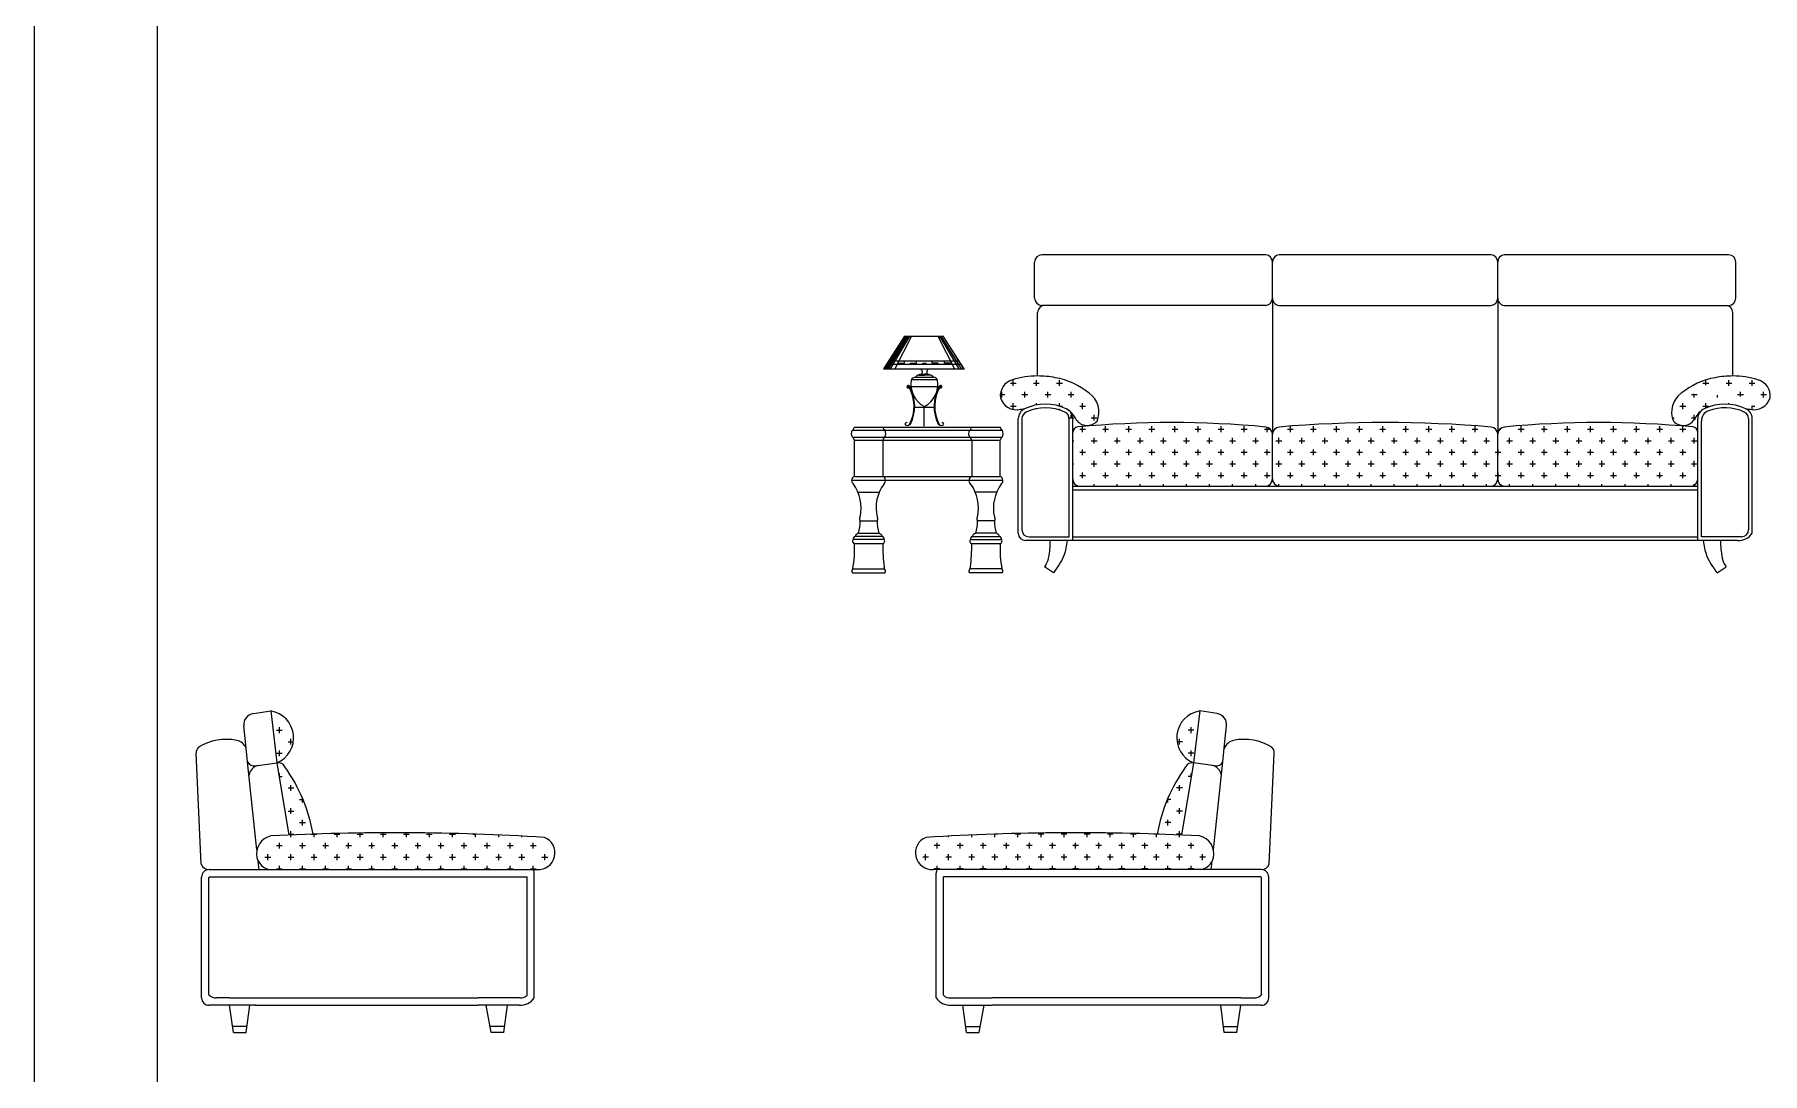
# Model space of a CAD drawing. Header units: inches. Extents: x 11.4 to 53.9, y 10.8 to 35.6.
# Drawn here: x 11.376 to 16.129, y 29.929 to 32.786 of the extents above; entities that cross this region are included whole.
import ezdxf

# ---------------------------------------------------------------- set-up
doc = ezdxf.new("R2010")
doc.units = ezdxf.units.IN
doc.header["$MEASUREMENT"] = 0
for name, color, linetype in [('02', 2, 'Continuous'), ('1', 1, 'Continuous'), ('8', 8, 'Continuous'), ('kadrbm', 4, 'Continuous')]:
    doc.layers.add(name, color=color, linetype=linetype)
pattern_1 = [(0, (49.41121386226479, 23.79240425443123), (0.03175, 0.03175), [0.015875, -0.047625]), (90, (49.41915136228528, 23.7844667544253), (-0.03175, 0.03175), [0.015875, -0.047625])]
pattern_2 = [(0, (50.63626134583939, 23.76296301151007), (0.03175, 0.03175), [0.015875, -0.047625]), (90, (50.64419884585988, 23.75502551150413), (-0.03175, 0.03175), [0.015875, -0.047625])]
pattern_3 = [(180, (-22.80470549080308, 23.79240425443123), (-0.03175, 0.03175), [0.015875, -0.047625]), (90, (-22.81264299082357, 23.7844667544253), (0.03175, 0.03175), [0.015875, -0.047625])]

# ---------------------------------------------------------------- blocks, each defined once
blk = doc.blocks.new('kadrbm')
at = {"layer": 'kadrbm', "color": 4}
blk.add_lwpolyline([(0, 0), (0, 24.79716181331605), (21, 24.79716181331605), (21, 0), (0, 0)], close=True, dxfattribs=at)
blk.add_lwpolyline([(20.66310160432477, 0.325668449208024), (20.66310160432477, 24.46026341759716), (0.3368983956752345, 24.46026341759716), (0.3368983956752345, 0.325668449208024), (20.66310160432477, 0.325668449208024)], dxfattribs=at)

msp = doc.modelspace()

# ---------------------------------------------------------------- hatches: boundary and pattern name
at = {"layer": '8'}
h = msp.add_hatch(dxfattribs=at)
h.set_pattern_fill('CROSS', color=256, scale=0.005000000000000001, style=0)
h.set_pattern_definition(pattern_2)
edge = h.paths.add_edge_path()
edge.add_arc((14.24022718288217, 31.74761196154424), 0.06338918794230722, 336.8297490708056, 414.5614381929395)
edge.add_arc((14.15113890149843, 31.64807604894878), 0.1967037180508968, 50.22605889055623, 80.51630674167994)
edge.add_arc((14.13247968677644, 31.62756249951627), 0.2193176473269131, 89.32365549251803, 107.5840822427299)
edge.add_arc((14.13586933470544, 31.60640546012866), 0.240460377763704, 78.56327717922653, 90.19080795705842)
edge.add_arc((14.07884298476603, 31.79188775279755), 0.04649041964127579, 105.7511395465595, 186.8433929822649)
edge.add_arc((14.07736088733401, 31.80122597106521), 0.04701893088651612, 197.9674905214869, 282.7000042685273)
edge.add_arc((14.08787471267607, 31.79615890919951), 0.04092802465146792, 268.9851060827783, 286.1201921847032)
edge.add_arc((14.15669526394669, 31.63112916805977), 0.1382223962393852, 65.51181344809852, 114.4881865519015)
edge.add_arc((14.17504778739277, 31.69457483758589), 0.07350582800247417, 25.73990319779266, 58.00985020269091)
edge.add_arc((14.27142159549732, 31.74761842844447), 0.03682145375335789, 215.0020534887263, 317.3485838293361)
h = msp.add_hatch(dxfattribs=at)
h.set_pattern_fill('CROSS', color=256, scale=0.005000000000000001, style=0)
h.set_pattern_definition(pattern_2)
edge = h.paths.add_edge_path()
edge.add_arc((16.05004891522441, 31.62755516674798), 0.2193176473269131, 72.41591775727059, 90.67634450748196)
edge.add_arc((16.03138970050242, 31.64806871616594), 0.1967037180508521, 99.48369325832007, 129.7739411094441)
edge.add_arc((16.04665926729541, 31.60639812736036), 0.2404603777639951, 89.80919204294182, 101.4367228207867)
edge.add_arc((16.10516771466684, 31.80121863829692), 0.04701893088651612, 257.2999957314727, 342.0325094785131)
edge.add_arc((16.10368561723482, 31.79188042002926), 0.04649041964127579, 353.1566070177351, 434.2488604534405)
edge.add_arc((16.09465388955761, 31.79627769010978), 0.04092802465146792, 253.8798078152991, 270.2476302131295)
edge.add_arc((16.02583333805416, 31.63112183529148), 0.1382223962393852, 65.51181344809852, 114.4881865519015)
edge.add_arc((16.01262384492185, 31.69139404545268), 0.07951918710289352, 127.3964664627904, 153.809744705363)
edge.add_arc((15.91110700650353, 31.74761109567618), 0.03682145375335789, 222.6514161706639, 324.9979465112737)
edge.add_arc((15.94230141911868, 31.74760462877595), 0.06338918794229192, 125.4385618070583, 203.1702509291935)
h = msp.add_hatch(dxfattribs=at)
h.set_pattern_fill('CROSS', color=256, scale=0.005000000000000001, style=0)
h.set_pattern_definition(pattern_2)
h.paths.add_polyline_path([(14.76281983989503, 31.54373916896139, 0.3885512858288867), (14.78105405580465, 31.56366106661), (14.78105405580465, 31.68661069981891, 0.3866142170887699), (14.76295399947304, 31.7065202506331, 0.0468088966843606), (14.24506092725534, 31.70669657495301, 0.385302569902561), (14.23155405584004, 31.69177107437127), (14.23155405584004, 31.56365349711115, 0.3873467526030892), (14.2497048573776, 31.54373916896139)])
h = msp.add_hatch(dxfattribs=at)
h.set_pattern_fill('CROSS', color=256, scale=0.005000000000000001, style=0)
h.set_pattern_definition(pattern_2)
h.paths.add_polyline_path([(14.78105405580465, 31.68661826931776, -0.3925449432846399), (14.79956455996473, 31.70656272725165, -0.0417889689029033), (15.3820460136256, 31.70655512303193, -0.3925382204868355), (15.40055605305571, 31.68661069981891), (15.40055605305571, 31.56365349711115, 0.387346752601108), (15.4187068548261, 31.54373916896139), (14.76281983989503, 31.54373916896139, 0.3885512858288867), (14.78105405580465, 31.56366106661), (14.78105405580465, 31.68661069981891, 0.3866142170732009), (14.76295399947304, 31.7065202506331, 4.5445357807e-06), (14.76290383052293, 31.70652497441762, -0.3873384288584826), (14.78105405580465, 31.68661069981891)])
h = msp.add_hatch(dxfattribs=at)
h.set_pattern_fill('CROSS', color=256, scale=0.005000000000000001, style=0)
h.set_pattern_definition(pattern_2)
h.paths.add_polyline_path([(15.41866394250866, 31.70652856609223, 0.3867272811813426), (15.40055605305571, 31.68661826931776), (15.40055605305571, 31.56365349711115, 0.3873467526007826), (15.4187068548261, 31.54373916896139), (15.93282374695156, 31.54373916896139, 0.3872062795440125), (15.95097454639364, 31.56364372493255), (15.95097454639364, 31.69177953732861, 0.3852440899907652), (15.93746229612481, 31.70669711226793, 0.0467102063508105)])
h = msp.add_hatch(dxfattribs=at)
h.set_pattern_fill('CROSS', color=256, scale=0.005000000000000001, style=0)
h.set_pattern_definition(pattern_1)
h.paths.add_polyline_path([(12.07543859167237, 30.58451547717988, -0.0024603589580964), (12.14217205091592, 30.58703008366712, 0.1137612081089052), (12.06425002848011, 30.77211604465111, 0.3236486380674489), (12.04280305166941, 30.78319610225873)])
h.paths.add_polyline_path([(12.04280305166941, 30.78319610225873, 0.7566229875534376), (12.0255875261708, 30.92561105257329)])
h = msp.add_hatch(dxfattribs=at)
h.set_pattern_fill('CROSS', color=256, scale=0.005000000000000001, style=0)
h.set_pattern_definition(pattern_3)
h.paths.add_polyline_path([(14.56370531979229, 30.78319610225873, 0.3236486380674212), (14.5422583429816, 30.77211604465111, 0.1137612081089053), (14.46433632054579, 30.58703008366712, -0.0024603589580961), (14.53106977978934, 30.58451547717988)])
h.paths.add_polyline_path([(14.58092084529091, 30.92561105257329, 0.7566229875534376), (14.56370531979229, 30.78319610225873)])
h = msp.add_hatch(dxfattribs=at)
h.set_pattern_fill('CROSS', color=256, scale=0.005000000000000001, style=0)
h.set_pattern_definition(pattern_1)
h.paths.add_polyline_path([(12.7783612334377, 30.57802350430421, 0.0234537736812593), (12.14217205091592, 30.58703008366712, -9.22255407562e-05), (12.14220023506534, 30.58686759944095, 9.22255407557e-05), (12.14217205091592, 30.58703008366712, 0.004285453453463), (12.0259538982271, 30.58222595143735, 0.4066633813820653), (11.98751225301277, 30.52241599574182, 0.3078685550987465), (12.0239175970408, 30.48957770656699), (12.75824619645465, 30.48958069253268, 0.8612350343211476)])
h = msp.add_hatch(dxfattribs=at)
h.set_pattern_fill('CROSS', color=256, scale=0.005000000000000001, style=0)
h.set_pattern_definition(pattern_3)
h.paths.add_polyline_path([(13.82814713802401, 30.57802350430421, -0.0234537736812593), (14.46433632054579, 30.58703008366712, 9.22255407562e-05), (14.46430813639637, 30.58686759944095, -9.22255407557e-05), (14.46433632054579, 30.58703008366712, -0.004285453453463), (14.5805544732346, 30.58222595143735, -0.4066633813820653), (14.61899611868177, 30.52241599574182, -0.3078685550987465), (14.58259077442091, 30.48957770656699), (13.84826217500705, 30.48958069253268, -0.8612350343211476)])

# ---------------------------------------------------------------- linework, layer by layer
at = {"layer": '02'}
for p, q in [((14.76290383052293, 32.18024845998872), (14.14683647223029, 32.18024845998872)), ((15.38240582800683, 32.18024845998872), (14.79912452425089, 32.18024845998872)), ((16.03569213209886, 32.18024845998872), (15.41862652150195, 32.18024845998872)), ((14.1268364724445, 32.06105759122721), (14.1268364724445, 32.16024845998464)), ((16.05569213211749, 32.06105759122721), (16.05569213211749, 32.16024845998464)), ((14.76289778973188, 32.04105759122314), (14.14683647223029, 32.04105759122314)), ((14.78105114262764, 32.06097137134776), (14.78105405580465, 31.68661826931776)), ((14.79920194439802, 32.04105759122314), (15.38239978721578, 32.04105759122314)), ((15.40055314011153, 32.06097137134776), (15.40055605305571, 31.68661826931776)), ((15.41870394188192, 32.04105759122314), (16.03569213209886, 32.04105759122314)), ((14.1350685472342, 31.84686450449072), (14.1350685472342, 32.02105759121906)), ((16.04746005476665, 31.84685717172243), (16.04746005476665, 32.02106736354318)), ((13.76860195633236, 31.95615290748384), (13.7113407796922, 31.86629690749243)), ((13.7701041065364, 31.95615290748384), (13.71268906632651, 31.86605545975755)), ((13.77116960847963, 31.95615290748384), (13.71390843207229, 31.86629690749243)), ((13.77276786139447, 31.95615290748384), (13.71550668498714, 31.86629690749243)), ((13.77436611430932, 31.95615290748384), (13.71710493766915, 31.86629690749243)), ((13.77649711796295, 31.95615290748384), (13.71923594155561, 31.86629690749243)), ((13.77932590318125, 31.95615290748384), (13.72379116692793, 31.86629690749243)), ((13.78286949873183, 31.95615290748384), (13.72986878177364, 31.86629690749243)), ((13.78816027638715, 31.95615290748384), (13.74206965581726, 31.86629690749243)), ((13.76860195633236, 31.95615290748384), (13.8771213505159, 31.95615290748384)), ((13.86013068260837, 31.95615290748384), (13.90622130317826, 31.86629690749243)), ((13.86542146026369, 31.95615290748384), (13.91842217722189, 31.86629690749243)), ((13.86896505581428, 31.95615290748384), (13.9244997920676, 31.86629690749243)), ((13.8739248446862, 31.95615290748384), (13.93118602109354, 31.86629690749243)), ((13.87449556777466, 31.95615290748384), (13.931756744182, 31.86629690749243)), ((13.7113407796922, 31.86629690749243), (13.93438252692323, 31.86629690749243)), ((13.7199299561533, 31.87977530748896), (13.92579335046213, 31.87977530748896)), ((13.72565607379403, 31.88876090748664), (13.9200672328214, 31.88876090748664)), ((13.80843946130227, 31.84932981747107), (13.82366077976514, 31.8492395423221)), ((13.81475394663613, 31.85155843452804), (13.82366077976514, 31.85148594231424)), ((13.83256761289414, 31.85155843452804), (13.82366077976514, 31.85148594231424)), ((13.838882098228, 31.84932981747107), (13.82366077976514, 31.8492395423221)), ((13.82822112438481, 31.87977530748896), (13.82822112438481, 31.88188771788401)), ((13.84506912438411, 31.88188771788401), (13.84506912438411, 31.88876090748664)), ((13.86191712438341, 31.88188771788401), (13.84506912438411, 31.88188771788401)), ((13.86191712438341, 31.87977530748896), (13.86191712438341, 31.88188771788401)), ((13.87876512438271, 31.88188771788401), (13.87876512438271, 31.88876090748664)), ((13.89561312438201, 31.88188771788401), (13.87876512438271, 31.88188771788401)), ((13.77929198581007, 31.81588129473522), (13.77950549709823, 31.8136450644509)), ((13.78279980856206, 31.81838878989066), (13.86436763989952, 31.81838878989066)), ((13.85954001873944, 31.83590528383348), (13.78778154079084, 31.83590528383348)), ((13.79887494167525, 31.84339890231632), (13.84844661785502, 31.84339890231632)), ((13.86787546265152, 31.81588129473522), (13.86766195136335, 31.8136450644509)), ((13.79695956899997, 31.76107658538814), (13.85020787946161, 31.76107658538814)), ((13.82249282768209, 31.76314812383345), (13.82249282768209, 31.70847164936851)), ((13.63166474809151, 31.70567942842746), (14.03166474799838, 31.70567942842746)), ((13.77516355227892, 31.71966131523214), (13.77425952187952, 31.71760485174156)), ((13.8720038964155, 31.71966131523214), (13.87290792681489, 31.71760485174156)), ((14.08183647228617, 31.41450082714283), (14.08183647228617, 31.729616608149)), ((14.09183647229549, 31.729616608149), (14.0917270307171, 31.42450082713759)), ((14.22166349740911, 31.40450082713352), (14.22166349740911, 31.72791641765644)), ((14.23155405584004, 31.39450082713876), (14.23155405584004, 31.729616608149)), ((15.95097454639364, 31.39450082713876), (15.95097454639364, 31.72960927538071)), ((15.96086510459174, 31.40450082713352), (15.96086510459174, 31.72290888108392)), ((16.09069212970536, 31.72960927538071), (16.09080157151658, 31.42450082713759)), ((16.10069212971468, 31.41450082714283), (16.10069212971468, 31.72960927538071)), ((13.62604807947975, 31.69767942842583), (14.03728141661015, 31.69767942842583)), ((13.62604807947975, 31.6786794284256), (14.03728141661015, 31.6786794284256)), ((13.63137931890998, 31.67067942842397), (14.03195017717991, 31.67067942842397)), ((13.63137931890998, 31.57067942841815), (13.63137931890998, 31.67067942842397)), ((13.70923789848786, 31.67067942842397), (13.70923789848786, 31.57067942841815)), ((13.95409159760203, 31.67067942842397), (13.95409159760203, 31.57067942841815)), ((14.03195017717991, 31.57067942841815), (14.03195017717991, 31.67067942842397)), ((14.78105405580465, 31.56365349711115), (14.78105405580465, 31.68661826931776)), ((15.40055605305571, 31.56365349711115), (15.40055605305571, 31.68661826931776)), ((13.62439593185883, 31.56067942842338), (14.03893356423106, 31.56067942842338)), ((13.63137931890998, 31.57067942841815), (14.03195017717991, 31.57067942841815)), ((13.64090862010818, 31.52760142348262), (13.69970859728966, 31.52760142348262)), ((14.02242087598171, 31.52760142348262), (13.96362089880023, 31.52760142348262)), ((14.23155405584004, 31.54373916896139), (15.95097454872195, 31.54373916896139)), ((14.23155405584004, 31.53373916896663), (15.95097454872195, 31.53373916896663)), ((13.64713331127752, 31.4489454131529), (13.69348390612032, 31.4489454131529)), ((14.01619618481238, 31.4489454131529), (13.96984558996957, 31.4489454131529)), ((13.71322778777432, 31.39710898003096), (13.62738942962352, 31.39710898003096)), ((13.70943568974946, 31.38567942842047), (13.63118152788121, 31.38567942842047)), ((13.70786267707337, 31.40579282674145), (13.63275454032447, 31.40579282674145)), ((13.64237317724366, 31.41447119570358), (13.69824404015418, 31.41447119570358)), ((13.95004297934685, 31.3970288434196), (14.03599879520226, 31.3970288434196)), ((14.03214796820868, 31.38567942842047), (13.95389380634044, 31.38567942842047)), ((13.95546681901653, 31.40579282674145), (14.03057495553259, 31.40579282674145)), ((14.02095631884623, 31.41447119570358), (13.96508545593571, 31.41447119570358)), ((16.06069213200573, 31.39450082713876), (14.1018364723048, 31.39450082713876)), ((14.11172703073573, 31.40450082713352), (14.22166349740911, 31.40450082713352)), ((14.23155405584004, 31.40450082713352), (15.95097454872195, 31.40450082713352)), ((16.07080157149796, 31.40450082713352), (15.96086510459174, 31.40450082713352)), ((14.17845225522507, 31.30568673905356), (14.15384245502975, 31.32160592992869)), ((16.00407634677578, 31.30567940627071), (16.0286861469711, 31.3215985971604)), ((13.62568643551532, 31.30567942841873), (13.71493078188252, 31.30567942841873)), ((13.62641315862749, 31.31641688510564), (13.71420405877035, 31.31641688510564)), ((14.03764306057457, 31.30567942841873), (13.94839871420738, 31.30567942841873)), ((14.0369163374624, 31.31641688510564), (13.94912543731954, 31.31641688510564)), ((11.97777121958535, 30.91842545926767), (12.0255875261708, 30.92561105257329)), ((12.0255875261708, 30.92561105257329), (12.04280305166941, 30.78319610225873)), ((14.58092084529091, 30.92561105257329), (14.56370531979229, 30.78319610225873)), ((14.62873715187635, 30.91842545926767), (14.58092084529091, 30.92561105257329)), ((11.95810386796694, 30.82373622199367), (11.95165333386723, 30.88444557618487)), ((14.64840450349476, 30.82373622199367), (14.65485503759448, 30.88444557618487)), ((11.83441729054067, 30.50421094265613), (11.82054338815835, 30.80972414176932)), ((11.96214354668956, 30.78571669195509), (11.95810386796694, 30.82373622199367)), ((14.64436482477214, 30.78571669195509), (14.64840450349476, 30.82373622199367)), ((14.77209108092103, 30.50421094265613), (14.78596498353619, 30.80972414176932)), ((11.98781107158613, 30.54414617431604), (11.96214354668956, 30.78571669195509)), ((11.98374647416387, 30.77432137778516), (12.04280305166941, 30.78319610225873)), ((12.04280305166941, 30.78319610225873), (12.0754479351661, 30.58445859479099)), ((14.56370531979229, 30.78319610225873), (14.53106043629561, 30.58445859479099)), ((14.62276189729784, 30.77432137778516), (14.56370531979229, 30.78319610225873)), ((14.61869729987558, 30.54414617431604), (14.64436482477214, 30.78571669195509)), ((11.83555203701582, 30.13688735286843), (11.83555653879631, 30.46897702439884)), ((11.85555214134257, 30.14459050034776), (11.85555653881494, 30.46897675328211)), ((11.85615645607215, 30.48957702440231), (12.75824619645465, 30.48958069253268)), ((11.85615653733004, 30.46957702439823), (12.73058240117718, 30.4695805800423)), ((11.99389340497766, 30.48957758447642), (11.99140088215683, 30.51193963731777)), ((12.73057822140146, 30.14397274382492), (12.73058240117718, 30.4695805800423)), ((12.75057813061614, 30.13689099074537), (12.7505825257602, 30.47928066190644)), ((14.75035191538956, 30.48957702440231), (13.84826217500705, 30.48958069253268)), ((13.85593024084557, 30.13689099074537), (13.85592584570151, 30.47928066190644)), ((14.75035183413167, 30.46957702439823), (13.87592597028453, 30.4695805800423)), ((13.87593015006025, 30.14397274382492), (13.87592597028453, 30.4695805800423)), ((14.61261496648405, 30.48957758447642), (14.61510748930488, 30.51193963731777)), ((14.75095623011913, 30.14459050034776), (14.75095183264677, 30.46897675328211)), ((14.77095633444589, 30.13688735286843), (14.77095183266539, 30.46897702439884)), ((11.91209048616912, 30.13628735286903), (11.87638558752116, 30.13626720022722)), ((11.91209048616912, 30.13628735286903), (11.98327096344184, 30.13628735286903)), ((11.9831137831996, 30.13628735286903), (12.59636890098665, 30.13629099074598)), ((12.71035335098606, 30.13626720022722), (12.59636901973028, 30.13629099074598)), ((13.89615502047565, 30.13626720022722), (14.01013935173143, 30.13629099074598)), ((14.62339458826211, 30.13628735286903), (14.01013947047506, 30.13629099074598)), ((14.69441788529258, 30.13628735286903), (14.62323740801986, 30.13628735286903)), ((14.69441788529258, 30.13628735286903), (14.73012278394055, 30.13626720022722)), ((11.98327096344184, 30.11628735286496), (11.85615203694653, 30.11628735286496)), ((11.92316374347758, 30.04120560875009), (11.91209048616912, 30.11628735286496)), ((11.95812751704108, 30.04120560875009), (11.96768516001504, 30.11628735286496)), ((11.98311390194323, 30.11628735286496), (12.59636901973028, 30.1162909907419)), ((12.70937813052189, 30.1162909907419), (12.59636901973028, 30.1162909907419)), ((12.63217715222601, 30.04120924661248), (12.61844500761692, 30.1162909907419)), ((12.66714092602234, 30.04120924661248), (12.6766985689963, 30.1162909907419)), ((13.89713024093982, 30.1162909907419), (14.01013935173143, 30.1162909907419)), ((13.93936744543936, 30.04120924661248), (13.9298098024654, 30.1162909907419)), ((13.9743312192357, 30.04120924661248), (13.98806336407762, 30.1162909907419)), ((14.62339446951848, 30.11628735286496), (14.01013935173143, 30.1162909907419)), ((14.75035633451518, 30.11628735286496), (14.62323740801986, 30.11628735286496)), ((14.64838085442063, 30.04120560875009), (14.63882321144667, 30.11628735286496)), ((14.68334462821696, 30.04120560875009), (14.69441788529258, 30.11628735286496)), ((11.96021523119163, 30.05760601322828), (11.92155271863777, 30.05760601322828)), ((11.92316374347758, 30.04120560875009), (11.95812751704108, 30.04120560875009)), ((12.66922817683991, 30.05760601322828), (12.63008990140844, 30.05760601322828)), ((12.66714092602234, 30.04120924661248), (12.63217715222601, 30.04120924661248)), ((13.9372801946218, 30.05760601322828), (13.97641847005326, 30.05760601322828)), ((13.93936744543936, 30.04120924661248), (13.9743312192357, 30.04120924661248)), ((14.64629314027008, 30.05760601322828), (14.68495565282393, 30.05760601322828)), ((14.68334462821696, 30.04120560875009), (14.64838085442063, 30.04120560875009))]:
    msp.add_line(p, q, dxfattribs=at)
for points in [[(14.78105114262764, 32.06097215610345), (14.78105405580465, 32.16034175487431)], [(15.40055314011153, 32.06097215610345), (15.40055605305571, 32.16034175487431)]]:
    msp.add_lwpolyline(points, dxfattribs=at)
for points in [[(13.81261422533754, 31.86632181759188, -0.4144672724452393), (13.81537499327425, 31.8516070010067, -0.4144672724452393)], [(13.62940543915358, 31.67312640143638, 0.2408608175746587), (13.62604807947975, 31.6786794284256, -0.3087458656469492), (13.62604807947975, 31.69767942842583, 0.3267351291188603), (13.62957673265811, 31.70373971886721, -0.2876229457537534), (13.63166474809151, 31.70567942842746)], [(13.71121177824427, 31.67312640143638, -0.2408608175746587), (13.71456913791809, 31.6786794284256, 0.3087458656469493), (13.71456913791809, 31.69767942842583, -0.3267351291188603), (13.71104048473973, 31.70373971886721, 0.2876229457537534), (13.70895246953916, 31.70567942842746)], [(13.9521177176128, 31.67312640143638, 0.2408608175746587), (13.94876035793897, 31.6786794284256, -0.3087458656469493), (13.94876035793897, 31.69767942842583, 0.3267351291188603), (13.95228901135016, 31.70373971886721, -0.2876229457537534), (13.95437702655073, 31.70567942842746)], [(14.03392405693632, 31.67312640143638, -0.2408608175746587), (14.03728141661015, 31.6786794284256, 0.3087458656469492), (14.03728141661015, 31.69767942842583, -0.3267351291188603), (14.03375276343178, 31.70373971886721, 0.2876229457537534), (14.03166474799838, 31.70567942842746)], [(13.71122204328168, 31.67325430837656, -0.3139101924403753), (13.70923789848786, 31.67067942842397)], [(13.95210745280821, 31.67325430837656, 0.3139101924403753), (13.95409159760203, 31.67067942842397)], [(13.71493078188252, 31.30567942841873, 0.4092871064063571), (13.71420405877035, 31.31641688510564, -0.0045286714238741), (13.71328970093493, 31.32117721048263)], [(13.94839871420738, 31.30567942841873, -0.4092871064063571), (13.94912543731954, 31.31641688510564, 0.0045286714238741), (13.95003979492214, 31.32117721048263)]]:
    msp.add_lwpolyline(points, format="xyb", dxfattribs=at)
for centre, radius, start, end in [((14.14683647223029, 32.16024845998464), 0.02, 90, 180), ((14.76105405578602, 32.16033418537546), 0.02, 0, 84.693201166968), ((14.80105405582328, 32.16034175487431), 0.02, 95.30514007358283, 180), ((15.38055605303709, 32.16033418537546), 0.02, 0, 84.693201166968), ((15.42055605307434, 32.16034175487431), 0.02, 95.30514007358283, 180), ((16.03569213209886, 32.16024845998464), 0.02, 0, 90), ((14.14683647223029, 32.06105759122721), 0.02, 180, 270), ((14.15506854725283, 32.02105759121906), 0.02, 90, 180), ((14.76105114260901, 32.06097215610345), 0.02, 275.2977999723875, 0), ((14.80105114264626, 32.06097191937289), 0.02, 180, 275.3051400735828), ((15.3805531400929, 32.06097215610345), 0.02, 275.2977999723875, 0), ((15.42055314013016, 32.06097191937289), 0.02, 180, 275.3051400735828), ((16.02746005730916, 32.02105759121906), 0.02, 0, 90), ((16.03569213209886, 32.06105759122721), 0.02, 270, 0), ((13.80843946130227, 31.83865222478772), 0.01067759268069986, 90, 153.8108752492273), ((13.81407964231659, 31.84340905581331), 0.008177228114128868, 85.26994905558789, 133.6097212620631), ((13.84067798873622, 31.85758522043608), 0.01058191124180597, 124.3489873780969, 214.3986138824386), ((13.83324191721369, 31.84340905581331), 0.008177228114128868, 46.39027873793685, 94.73005094441214), ((13.838882098228, 31.83865222478772), 0.01067759268069986, 26.18912475077275, 90), ((14.13247968677644, 31.62756249951627), 0.2193176473269131, 89.32365549252779, 107.5840822427256), ((14.13586933470544, 31.60640546012866), 0.240460377763704, 78.56327717921408, 90.19080795705415), ((16.04665926729541, 31.60639812736036), 0.2404603777639951, 89.80919204294585, 101.4367228207859), ((16.05004891522441, 31.62755516674798), 0.2193176473269131, 72.41591775727443, 90.6763445074722), ((13.77915392841425, 31.81732725302419), 0.003698934080054248, 32.0735326054115, 275.4539661706939), ((13.77915392841425, 31.81732725302419), 0.001452534080054379, 32.0735326054115, 275.4539661706939), ((13.68991303678814, 31.76413756693211), 0.1053419244868642, 331.4609714883473, 30.81355859024136), ((13.68581234107006, 31.76402143237493), 0.1111862330077934, 332.3857588505282, 29.80790919768103), ((13.85527923658703, 31.82353810786873), 0.0687160737009666, 169.9962306840267, 242.604381383362), ((13.79906679296147, 31.83110113756112), 0.01226526545775554, 90.97536503819143, 159.1082174673053), ((13.79204232294325, 31.82353810786873), 0.06871607370096865, 297.395618616638, 10.00376931597335), ((13.8482547665688, 31.83110113756112), 0.01226526545775554, 20.89178253269486, 89.02463496180857), ((13.96135510739152, 31.76402143237493), 0.1111862330077934, 150.192090802319, 207.6142411494718), ((13.95725441190627, 31.76413756693211), 0.1053419244868642, 149.1864414097587, 208.5390285116527), ((13.86801352028016, 31.81732725302419), 0.003698934080054248, 264.5460338293061, 147.9264673945885), ((13.86801352028016, 31.81732725302419), 0.001452534080054379, 264.5460338293061, 147.9264673945885), ((14.07884298476603, 31.79188775279755), 0.04649041964127579, 105.7511395466163, 186.8433929822599), ((14.15113890149843, 31.64807604894878), 0.1967037180508968, 50.22605889055274, 80.51630674168123), ((14.24022718288217, 31.74761196154424), 0.06338918794230722, 336.8297490708034, 54.56143819292237), ((15.94230141911868, 31.74760462877595), 0.06338918794229192, 125.4385618070776, 203.1702509291966), ((16.03138970050242, 31.64806871616594), 0.1967037180508521, 99.48369325831878, 129.7739411094473), ((16.10368561723482, 31.79188042002926), 0.04649041964127579, 353.1566070177401, 74.24886045338374), ((14.07736088733401, 31.80122597106521), 0.04701893088651612, 197.9674905215036, 282.7000042685193), ((14.11183647231411, 31.729616608149), 0.03, 114.4881865518973, 180), ((14.08787471267607, 31.79615890919951), 0.04092802465146792, 268.9851060827799, 286.120192184694), ((14.15669526394669, 31.63112916805977), 0.1382223962393852, 65.51181344810267, 114.4881865518973), ((14.15669526394669, 31.63112916805977), 0.1282223962393852, 65.51181344810267, 114.4881865518973), ((14.2015540558121, 31.729616608149), 0.03, 0, 65.51181344810267), ((14.17504778739277, 31.69457483758589), 0.07350582800247417, 25.73990319779051, 58.00985020270641), ((16.01262384492185, 31.69139404545268), 0.07951918710289352, 127.3964664627586, 153.8097447053352), ((15.98097454618875, 31.72960927538071), 0.03, 114.4881865518973, 180), ((15.99086510461968, 31.72290888108392), 0.03, 110.8554067945218, 180), ((16.02583333805416, 31.63112183529148), 0.1382223962393852, 65.51181344810267, 114.4881865518973), ((16.02583333805416, 31.63112183529148), 0.1282223962393852, 65.51181344810267, 110.8554067945218), ((16.07069212968674, 31.72960927538071), 0.03, 0, 65.51181344810267), ((16.09465388955761, 31.79627769010978), 0.04092802465146792, 253.879807815306, 270.247630213102), ((16.10516771466684, 31.80121863829692), 0.04701893088651612, 257.2999957314806, 342.0325094784964), ((13.7731132486577, 31.71499734112723), 0.002848342257363997, 66.26949896052254, 227.0159997344991), ((13.77640606511597, 31.71848816492849), 0.007647119388667242, 226.9125903504154, 322.2805999836553), ((13.87076138334561, 31.71848816492849), 0.007647119388667242, 217.7194000163445, 313.0874096495845), ((13.87405419980388, 31.71499734112723), 0.002848342257363997, 312.9840002655009, 113.7305010394775), ((14.11183647231411, 31.729616608149), 0.02, 114.4881865518973, 180), ((14.20122853715185, 31.72924037028707), 0.02047780379773465, 356.2930673369573, 65.11930187028287), ((14.24655405573759, 31.69177107437127), 0.015, 94.96412677367931, 180), ((14.27142159549732, 31.74761842844447), 0.03682145375335789, 215.0020534887055, 317.3485838292771), ((14.50306780242574, 28.94667190806496), 2.772057667039673, 84.62154212461049, 95.33643351626962), ((14.76105405578602, 31.68661069981891), 0.02, 0, 84.693201166968), ((14.80105405582328, 31.68661826931776), 0.02, 95.30514007358283, 180), ((15.0907598745751, 28.22798388954681), 3.490745685577961, 85.207447111663, 94.79105528427961), ((15.38055605303709, 31.68661069981891), 0.02, 0, 84.693201166968), ((15.42055605307434, 31.68661826931776), 0.02, 95.30514007358283, 180), ((15.67896323560018, 28.93598486842376), 2.78274470668733, 84.67383028782521, 95.36643475231446), ((15.91110700650353, 31.74761109567618), 0.03682145375335789, 222.6514161707229, 324.9979465112945), ((15.93597454859156, 31.69177107437127), 0.015, 359.9676741603565, 85.03587322632069), ((16.07069212968674, 31.72960927538071), 0.02, 0, 65.51181344810267), ((13.63223582647953, 31.67339134259811), 0.002843955631729629, 182.7618307151111, 252.4722493460955), ((14.03109366961036, 31.67339134259811), 0.002843955631729629, 287.5277506539044, 357.2381692848888), ((13.63039721247953, 31.55735072638919), 0.006862625214707931, 150.9843883593272, 247.5592897959311), ((13.63286448388573, 31.56220389548827), 0.008604671611330232, 99.93901394457217, 190.2048104543104), ((13.70775273351211, 31.56220389548827), 0.008604671611330232, 349.7951895456896, 80.06098605542785), ((13.70712964029264, 31.55802658130261), 0.00916141338263096, 306.6816330878886, 16.83206198317439), ((13.95310949093875, 31.55735072638919), 0.006862625214707931, 150.9843883593272, 247.5592897959311), ((13.95557676257778, 31.56220389548827), 0.008604671611330232, 99.93901394457217, 190.2048104543104), ((14.03046501220416, 31.56220389548827), 0.008604671611330232, 349.7951895456896, 80.06098605542785), ((14.03293228361037, 31.55735072638919), 0.006862625214707931, 292.4407102040689, 29.01561164067277), ((14.25155405562584, 31.56365349711115), 0.02, 180, 264.6948599264172), ((14.76105405578602, 31.56366106661), 0.02, 275.306798833032, 0), ((14.80105405582328, 31.56365349711115), 0.02, 180, 264.6948599264172), ((15.38055605303709, 31.56366106661), 0.02, 275.306798833032, 0), ((15.42055605307434, 31.56365349711115), 0.02, 180, 264.6948599264172), ((15.93097454870332, 31.56365349711115), 0.02, 275.3051400735828, 0), ((13.53413922341753, 31.48308981684232), 0.1156762171023786, 347.8567863733244, 35.95420673983919), ((13.80647799398031, 31.48308981684232), 0.1156762171023786, 144.2464477085531, 192.1432136266756), ((13.85685150187675, 31.48308981684232), 0.1156762171023786, 347.8567863733244, 35.75355229144689), ((14.12919027267236, 31.48308981684232), 0.1156762171023786, 144.0457932601608, 192.1432136266756), ((13.51019416309174, 31.45028796516846), 0.1369457292162499, 344.8385468944688, 359.4382896517533), ((13.65084733932492, 31.45381594283236), 0.006125035810791143, 126.2311850360125, 232.6726257788007), ((13.68976987807293, 31.45381594283236), 0.006125035810791143, 307.3273742211992, 53.76881496398752), ((13.8304230543061, 31.45028796516846), 0.1369457292162499, 180.5617103482466, 195.1614531055312), ((13.83290644178379, 31.45028796516846), 0.1369457292162499, 344.8385468944688, 359.4382896517533), ((13.97355961801697, 31.45381594283236), 0.006125035810791143, 126.2311850360125, 232.6726257788007), ((14.01248215653215, 31.45381594283236), 0.006125035810791143, 307.3273742211992, 53.76881496398752), ((14.15313533276532, 31.45028796516846), 0.1369457292162499, 180.5617103482466, 195.1614531055312), ((14.11172703073573, 31.42450082713759), 0.02, 180, 270), ((16.07080157149796, 31.42450082713759), 0.02, 270, 0), ((13.63329025616151, 31.39272290975924), 0.007352371339101296, 143.3766647392986, 253.3329723131969), ((13.36408754207406, 31.36927206248066), 0.2675974567824896, 348.6081743983028, 3.515215737015877), ((13.63731111681301, 31.39697837587875), 0.009922546673710564, 117.3364263910711, 179.2458301215952), ((13.64540894285057, 31.40143694256977), 0.01338310977548781, 103.1108408258911, 161.0055702774677), ((13.69378273680087, 31.39876710381787), 0.01632549323291454, 25.17878253042051, 74.14092545719136), ((13.70330610058483, 31.39697837587875), 0.009922546673708123, 0.754169878404777, 62.66357360892889), ((14.11662340352524, 31.3776426711832), 0.4072670178903855, 178.869286849221, 187.9694349738499), ((13.70732696146917, 31.39272290975924), 0.007352371339103127, 286.6670276868031, 36.62333526070141), ((13.95600253462073, 31.39272290975924), 0.007352371339103127, 143.3766647392986, 253.3329723131969), ((13.54670609256465, 31.3776426711832), 0.4072670178903855, 352.0305650261501, 1.130713150778997), ((13.96002339550506, 31.39697837587875), 0.009922546673708123, 117.3364263910711, 179.2458301215952), ((13.96954675928902, 31.39876710381787), 0.01632549323291454, 105.8590745428085, 154.8212174695795), ((14.01792055323932, 31.40143694256977), 0.01338310977548781, 18.99442972253235, 76.8891591741089), ((14.02601837927688, 31.39697837587875), 0.009922546673710564, 0.754169878404777, 62.66357360892889), ((14.29924195401583, 31.36927206248066), 0.2675974567824896, 176.4847842629841, 191.3918256016972), ((14.03003923992839, 31.39272290975924), 0.007352371339101296, 286.6670276868031, 36.62333526070141), ((14.1018364723048, 31.41450082714283), 0.02, 180, 270), ((16.06291595638942, 31.44005317862167), 0.04560660171779821, 267.2050908716283, 325.9250106490641), ((13.63150975506034, 31.31067862071933), 0.007674827258944208, 131.6107569051216, 220.645367615456), ((14.03181974102955, 31.31067862071933), 0.007674827258944208, 319.3546323845441, 48.38924309487838), ((11.98236315629658, 30.88786855959762), 0.0309, 98.54617230909606, 186.3600598808459), ((12.01407778102186, 30.85197171570172), 0.07453338960305347, 292.6686596340501, 81.1166079115945), ((14.59243059043985, 30.85197171570172), 0.07453338960305347, 98.88339208840551, 247.3313403659499), ((14.62414521516513, 30.88786855959762), 0.0309, 353.6399401191541, 81.45382769090394), ((11.90420843499925, 30.69893732599877), 0.1486124011946582, 79.00460551142847, 121.2746152591113), ((14.70229993646246, 30.69893732599877), 0.1486124011946582, 58.72538474088867, 100.9953944885715), ((11.84111025954809, 30.81089195891246), 0.0206, 133.0128319956121, 183.2498491194839), ((11.92178253133062, 30.80574653278592), 0.04053231321535819, 26.34887389866531, 74.58950641789099), ((14.68472584013108, 30.80574653278592), 0.04053231321535819, 105.4104935821089, 153.6511261013347), ((14.76539811191362, 30.81089195891246), 0.0206, 356.750150880516, 46.98716800438796), ((11.98068518310066, 30.79469264422215), 0.0206, 205.8314893643583, 278.5461723090961), ((11.996587362394, 30.74500408892192), 0.0309, 98.54617230909606, 171.8163659735598), ((12.04586434273262, 30.76282483582173), 0.0206, 26.80975850590711, 98.54617230909606), ((11.70173268604305, 30.51054887061611), 0.4470304353605437, 9.837237916496852, 35.81158273768418), ((14.90477568565149, 30.51054887061611), 0.4470304353605437, 144.1884172623158, 170.1627620835032), ((14.56064402872909, 30.76282483582173), 0.0206, 81.45382769090394, 153.1902414940929), ((14.60992100906771, 30.74500408892192), 0.0309, 8.18363402644023, 81.45382769090394), ((14.62582318836104, 30.79469264422215), 0.0206, 261.4538276909038, 334.1685106356417), ((12.03742115830284, 30.53259682604249), 0.05093670721274118, 103.0103835371876, 191.8062838220005), ((12.36431593124036, 23.8049476658328), 6.785719551078305, 86.50180149604715, 92.85817281841261), ((12.7616729762147, 30.53531016393237), 0.04585768609210867, 265.7144979900556, 68.65923242789906), ((13.84483539524701, 30.53531016393237), 0.04585768609210867, 111.340767572101, 274.2855020099444), ((14.24219244022135, 23.8049476658328), 6.785719551078305, 87.14182718158737, 93.49819850395285), ((14.56908721315887, 30.53259682604249), 0.05093670721274118, 348.1937161779994, 76.98961646281236), ((12.02985329159748, 30.5327572447116), 0.04358560521599841, 193.5383800220852, 262.1728668254217), ((14.57665507986423, 30.5327572447116), 0.04358560521599841, 277.8271331745782, 346.4616199779148), ((11.8558322238012, 30.51255944762516), 0.02298471021434011, 201.2980755819339, 270.8082661709237), ((11.85615653872702, 30.46897702439884), 0.0206, 90.00023011867809, 180), ((12.72998252559666, 30.47928066190644), 0.0206, 0, 29.99996224938164), ((13.87652584586505, 30.47928066190644), 0.0206, 150.0000377506184, 180), ((14.7506761476605, 30.51255944762516), 0.02298471021434011, 269.1917338290762, 338.701924418066), ((14.75035183273468, 30.46897702439884), 0.0206, 0, 89.99976988132191), ((11.85615203694653, 30.13688735286843), 0.0206, 180, 270), ((11.8750702690075, 30.16320991277308), 0.02697479976933216, 223.6500687556031, 272.7949091283717), ((12.71166866949972, 30.16320991277308), 0.04697479976933216, 267.2050908716283, 325.9250106490641), ((12.71166866949972, 30.16320991277308), 0.02697479976933216, 267.2050908716283, 314.5079368130757), ((13.89483970196199, 30.16320991277308), 0.04697479976933216, 214.074989350936, 272.7949091283717), ((13.89483970196199, 30.16320991277308), 0.02697479976933216, 225.4920631869242, 272.7949091283717), ((14.73143810245421, 30.16320991277308), 0.02697479976933216, 267.2050908716283, 316.3499312443969), ((14.75035633451518, 30.13688735286843), 0.0206, 270, 0)]:
    msp.add_arc(centre, radius, start, end, dxfattribs=at)
for points in [[(14.16886737735223, 31.39450082713876), (14.16893194548067, 31.39035717698999), (14.16899789685596, 31.3786297687605), (14.16661269499201, 31.35825762232554), (14.16345777085263, 31.33697473030617), (14.15618622724179, 31.32553461793424), (14.15384245502975, 31.32160592992869)], [(16.01366122464862, 31.39449349437047), (16.01359665652018, 31.3903498442217), (16.01353070514489, 31.37862243599221), (16.01591590700884, 31.35825028955725), (16.01907083114822, 31.33696739753788), (16.02634237499189, 31.32552728516595), (16.0286861469711, 31.3215985971604)]]:
    msp.add_open_spline(points, degree=3, knots=[3.136501393541496, 3.136501393541496, 3.136501393541496, 3.136501393541496, 13.48107381814043, 32.44015724088896, 54.6044661603053, 66.01742317117892, 66.01742317117892, 66.01742317117892, 66.01742317117892], dxfattribs=at)
for points in [[(14.21657469474923, 31.39450082713876), (14.2071468585844, 31.35294439803539), (14.17845225522507, 31.30568673905356)], [(15.96595390748445, 31.39449349437047), (15.97538174341645, 31.3529370652671), (16.00407634677578, 31.30567940627071)]]:
    msp.add_spline(points, degree=3, dxfattribs=at)
at = {"layer": '1'}
for p, q in [((13.7212761000472, 31.88188771788401), (13.73486043514896, 31.88188771788401)), ((13.73486043514896, 31.88188771788401), (13.73486043514896, 31.88876090748664)), ((13.75170843514826, 31.88188771788401), (13.76855643514756, 31.88188771788401)), ((13.75170843514826, 31.87977530748896), (13.75170843514826, 31.88188771788401)), ((13.76855643514756, 31.88188771788401), (13.76855643514756, 31.88876090748664)), ((13.78540443514686, 31.88188771788401), (13.80225243514616, 31.88188771788401)), ((13.78540443514686, 31.87977530748896), (13.78540443514686, 31.88188771788401)), ((13.80225243514616, 31.88188771788401), (13.80225243514616, 31.88876090748664)), ((13.81910043514546, 31.88188771788401), (13.82822112438481, 31.88188771788401)), ((13.81910043514546, 31.87977530748896), (13.81910043514546, 31.88188771788401))]:
    msp.add_line(p, q, dxfattribs=at)

# ---------------------------------------------------------------- block references
at = {"layer": 'kadrbm'}
msp.add_blockref('kadrbm', (11.37597995812252, 10.84573563284204), dxfattribs=at)

doc.saveas('drawing.dxf')
